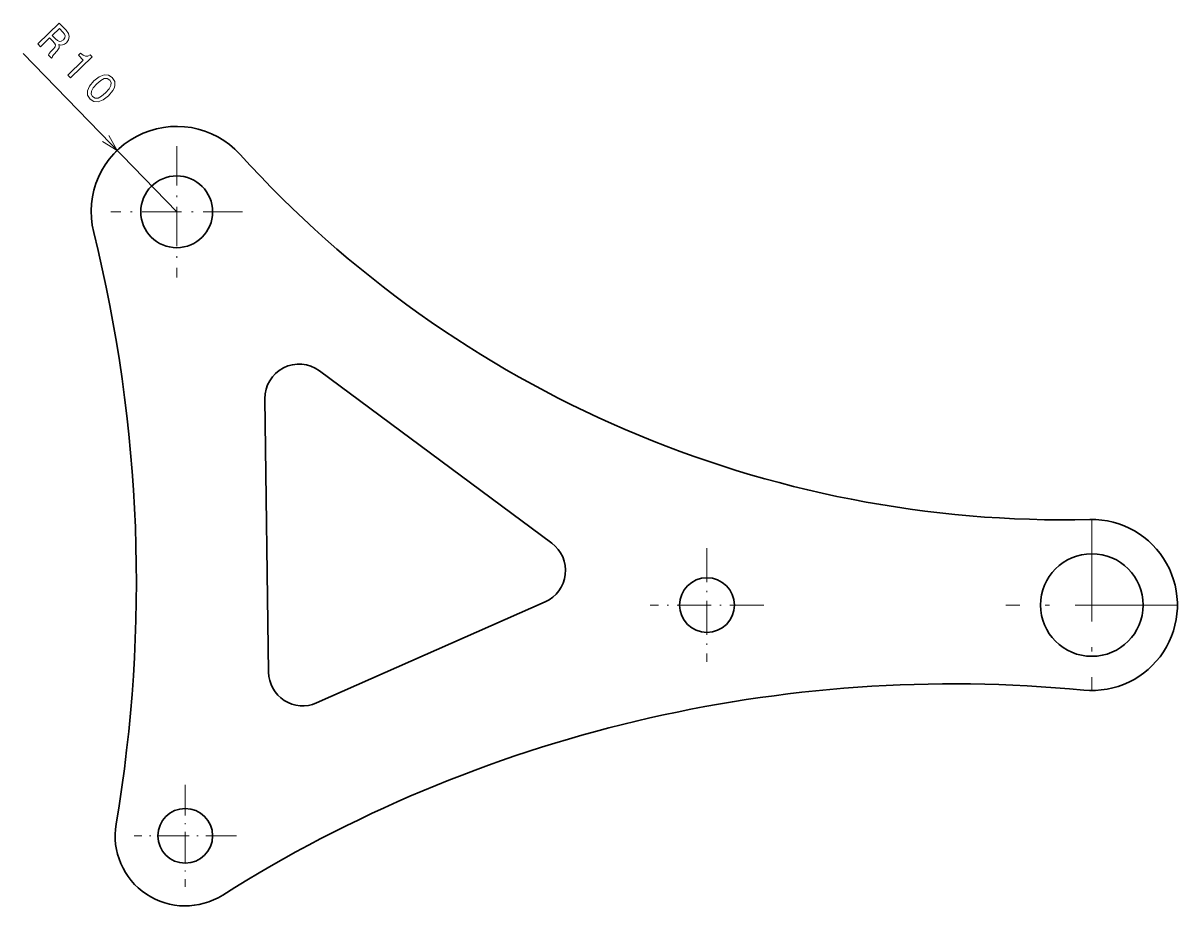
# Model space of a CAD drawing. Extents: x 44 to 179, y 91 to 194.
import ezdxf

# ---------------------------------------------------------------- set-up
doc = ezdxf.new("R2010")
doc.units = 0
doc.linetypes.add('DASHDOT', pattern=[18.5, 12, -3, 0.5, -3])

msp = doc.modelspace()

# ---------------------------------------------------------------- linework, layer by layer
at = {"color": 230, "lineweight": 13}
msp.add_line((62.014664, 171.85849), (44.056404, 190.393784), dxfattribs=at)
at = {"color": 7, "linetype": 'DASHDOT', "lineweight": 13, "ltscale": 0.384485}
for p, q in [((62.014664, 179.548187), (62.014664, 164.168777)), ((69.704369, 171.85849), (54.324959, 171.85849))]:
    msp.add_line(p, q, dxfattribs=at)
at = {"color": 7, "lineweight": 35}
for p, q in [((78.698219, 153.254471), (105.859131, 133.102829)), ((72.315208, 149.987289), (72.753288, 118.007507)), ((78.371902, 114.404579), (105.094734, 126.232719))]:
    msp.add_line(p, q, dxfattribs=at)
at = {"color": 7, "linetype": 'DASHDOT', "lineweight": 13}
for p, q in [((169.014664, 135.917007), (169.014664, 115.79995)), ((179.073196, 125.858482), (158.956131, 125.858482))]:
    msp.add_line(p, q, dxfattribs=at)
at = {"color": 7, "linetype": 'DASHDOT', "lineweight": 13, "ltscale": 0.333098}
for p, q in [((124.014664, 132.520447), (124.014664, 119.196526)), ((130.67662, 125.858482), (117.352707, 125.858482))]:
    msp.add_line(p, q, dxfattribs=at)
at = {"color": 7, "linetype": 'DASHDOT', "lineweight": 13, "ltscale": 0.299166}
msp.add_line((63.014664, 104.841812), (63.014664, 92.875153), dxfattribs=at)
at = {"color": 7, "linetype": 'DASHDOT', "lineweight": 13, "ltscale": 0.299167}
msp.add_line((68.998001, 98.858482), (57.031326, 98.858482), dxfattribs=at)
at = {"color": 230, "lineweight": 13}
for points in [[(45.766525, 191.50293), (46.092888, 191.166077), (47.154144, 192.194305), (47.487526, 191.85022), (47.722313, 191.586151), (47.826012, 191.37764), (47.79071, 191.174896), (47.612099, 190.931641), (47.303665, 190.597687), (47.111015, 190.368912), (47.02636, 190.202621), (47.394829, 189.822311), (47.463654, 189.888977), (47.484352, 190.070557), (47.644623, 190.282013), (48.025726, 190.700409), (48.266701, 191.053253), (48.280159, 191.227798), (48.222649, 191.424866), (48.453568, 191.367706), (48.678596, 191.38913), (48.901131, 191.478333), (49.114159, 191.642593), (49.369278, 191.988083), (49.457092, 192.35405), (49.363121, 192.726456), (49.094376, 193.098053), (48.28022, 193.93837)], [(48.695259, 192.893951), (48.887589, 192.651947), (48.969673, 192.42952), (48.937653, 192.208893), (48.77002, 191.983292), (48.524849, 191.815979), (48.303329, 191.790955), (48.076706, 191.894394), (47.837517, 192.105042), (47.462021, 192.492584), (48.298714, 193.303238)], [(49.29435, 187.861755), (49.613693, 187.53215), (52.145493, 189.985138), (51.90686, 190.231445), (51.622749, 190.082565), (51.347916, 190.069077), (51.067978, 190.184067), (50.772293, 190.431274), (50.515129, 190.182114), (51.083633, 189.595337)], [(52.339317, 187.175903), (51.823303, 186.570618), (51.582565, 186.007355), (51.599464, 185.49707), (51.884743, 185.043167), (52.325882, 184.747314), (52.835381, 184.714294), (53.402473, 184.940704), (54.027283, 185.433716), (54.536171, 186.039108), (54.694061, 186.3255), (54.784035, 186.60228), (54.767136, 187.112549), (54.488991, 187.566345), (54.040718, 187.86232), (53.527603, 187.89183), (52.957001, 187.669037)], [(52.676208, 186.828201), (53.142548, 187.223846), (53.545403, 187.438599), (53.888039, 187.45459), (54.188362, 187.27507), (54.354774, 186.972855), (54.327965, 186.63089), (54.100586, 186.235031), (53.690392, 185.781433), (53.220428, 185.382278), (52.817581, 185.167511), (52.474937, 185.151535), (52.181755, 185.330933), (52.008202, 185.63327), (52.035011, 185.975235), (52.262398, 186.371094)]]:
    msp.add_lwpolyline(points, close=True, dxfattribs=at)
msp.add_lwpolyline([(53.340248, 180.067719), (55.056274, 179.040466), (54.083786, 180.788101)], dxfattribs=at)
at = {"color": 7, "lineweight": 35}
for centre, radius in [((62.014664, 171.85849), 4.2), ((169.014664, 125.858482), 6), ((124.014664, 125.858482), 3.2), ((63.014664, 98.858482), 3.2)]:
    msp.add_circle(centre, radius, dxfattribs=at)
for centre, radius, start, end in [((62.014664, 171.85849), 10, 42.15701, 193.924674), ((165.797836, 265.821533), 130, 222.157015, 271.316619), ((-112.695663, 128.542175), 170, 350.411249, 13.924678), ((76.314835, 150.042084), 4, 53.426969, 180.784825), ((169.014664, 125.858482), 10, 264.52989, 91.316617), ((103.475746, 129.890427), 4, 293.875279, 53.426969), ((76.752914, 118.062294), 4, 180.784825, 293.875279), ((152.809174, -43.367348), 160, 84.529888, 122.266328), ((63.014664, 98.858482), 8.2, 170.411253, 302.26633)]:
    msp.add_arc(centre, radius, start, end, dxfattribs=at)
at = {"color": 230, "lineweight": 13}
msp.add_arc((62.014664, 171.85849), 10, 122.634954, 182.454068, dxfattribs=at)

doc.saveas('drawing.dxf')
